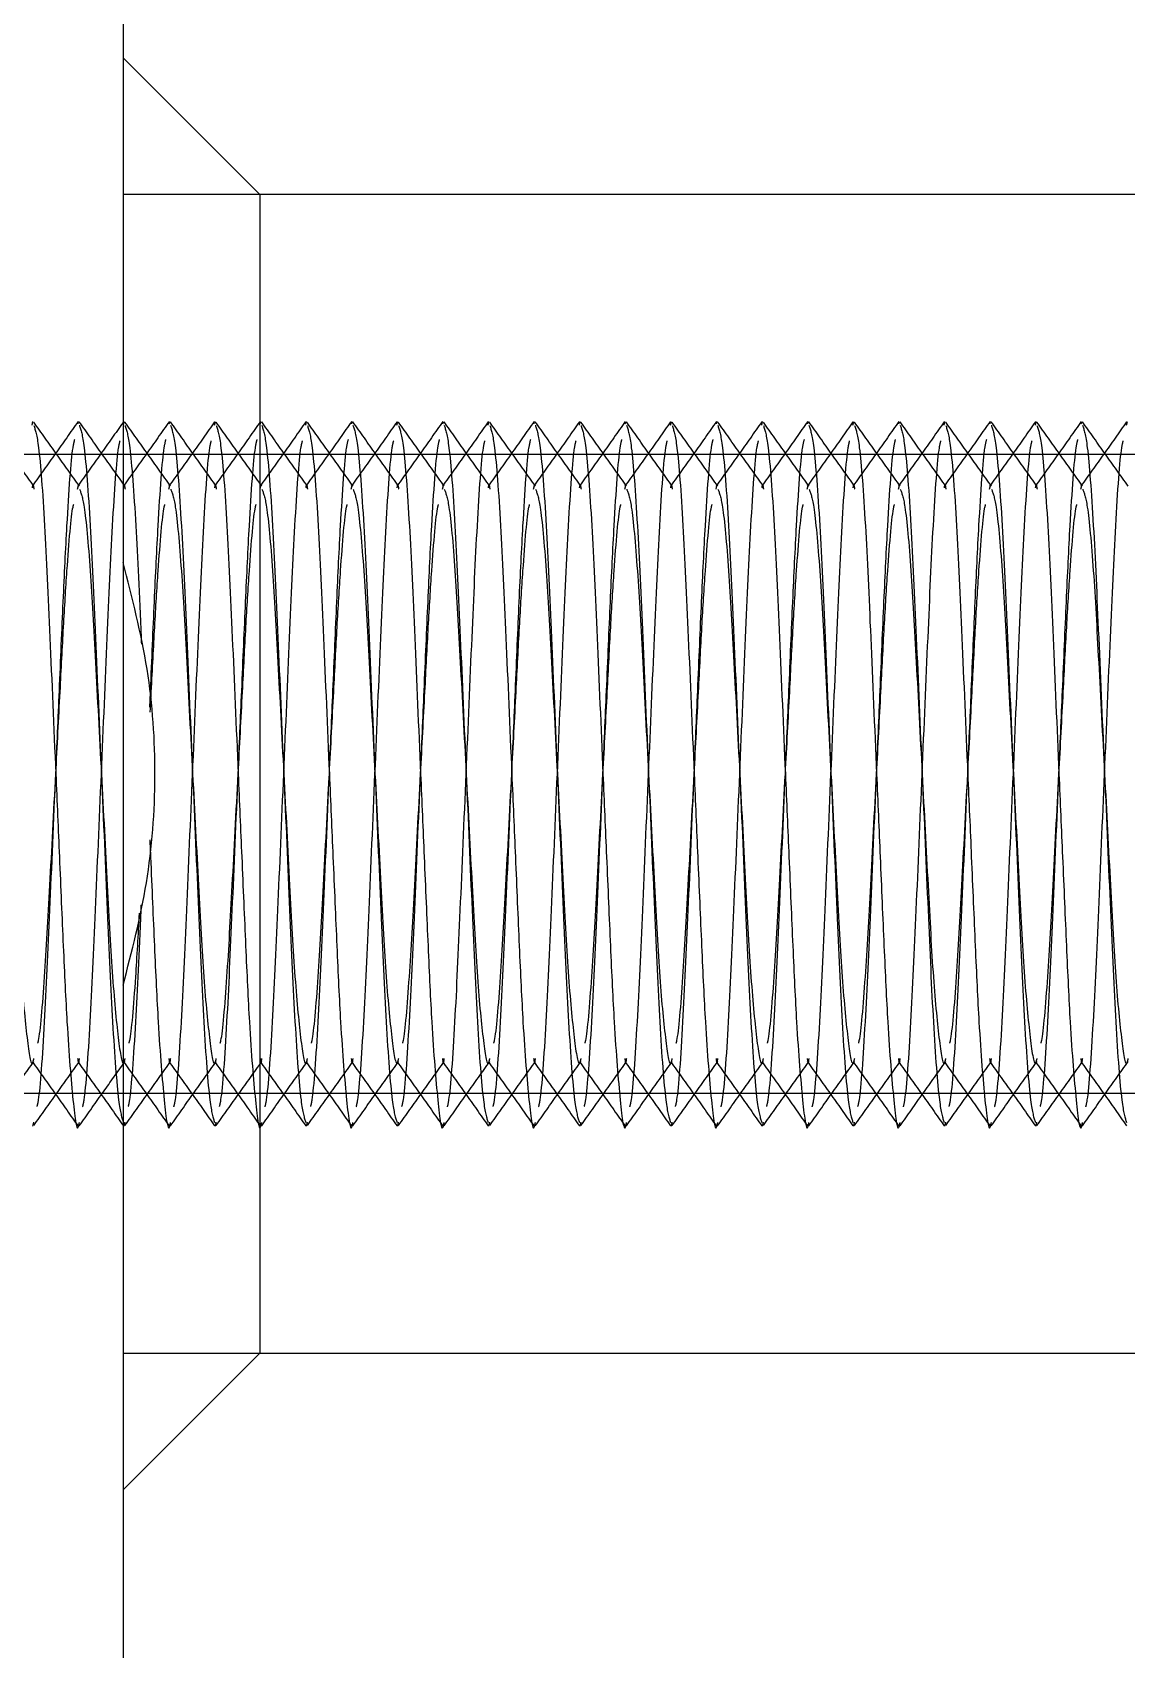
# Model space of a CAD drawing. Header units: metres. Extents: x 0 to 63075, y 0 to 44550.
# Drawn here: x 35866.79 to 35890.79, y 35927.06 to 35962.52 of the extents above; entities that cross this region are included whole.
import ezdxf

# ---------------------------------------------------------------- set-up
doc = ezdxf.new("R2010")
doc.units = ezdxf.units.M
doc.header["$LTSCALE"] = 75
doc.linetypes.add('HIDDEN2', pattern=[4.7625, 3.175, -1.5875])
for name, color, linetype in [('SDM', 7, 'Continuous'), ('SL4', 4, 'Continuous'), ('ST1', 7, 'HIDDEN2')]:
    doc.layers.add(name, color=color, linetype=linetype)

# ---------------------------------------------------------------- blocks, each defined once
blk = doc.blocks.new('A$C6e6623c1')
at = {"layer": 'SL4'}
for p, q in [((387.544, 1679.2), (387.544, 1567.5)), ((390.544, 1636.05), (387.544, 1639.05)), ((411.544, 1636.05), (390.544, 1636.05)), ((390.544, 1636.05), (390.544, 1623.35)), ((387.552, 1631.065), (387.544, 1631.054)), ((387.544, 1627.986), (387.544, 1618.714)), ((390.544, 1623.35), (390.544, 1610.65)), ((387.544, 1616.981), (387.569, 1617.016)), ((387.544, 1607.65), (390.544, 1610.65)), ((390.544, 1610.65), (411.544, 1610.65))]:
    blk.add_line(p, q, dxfattribs=at)
blk.add_open_spline([(387.544, 1618.714), (387.737, 1619.459), (388.126, 1620.963), (388.3, 1623.302), (388.139, 1625.674), (387.744, 1627.209), (387.544, 1627.986)], degree=3, knots=[0, 0, 0, 0, 0.24506, 0.494938, 0.744655, 1, 1, 1, 1], dxfattribs=at)
at = {"layer": 'ST1'}
for p, q in [((390.544, 1636.05), (387.544, 1636.05)), ((390.544, 1636.05), (387.544, 1636.05)), ((385.551, 1630.993), (385.569, 1631.077)), ((386.558, 1631.026), (386.569, 1631.077)), ((387.551, 1630.993), (387.569, 1631.077)), ((388.558, 1631.026), (388.569, 1631.077)), ((389.551, 1630.993), (389.569, 1631.077)), ((390.558, 1631.026), (390.569, 1631.077)), ((391.551, 1630.993), (391.569, 1631.077)), ((392.558, 1631.026), (392.569, 1631.077)), ((393.551, 1630.993), (393.569, 1631.077)), ((394.558, 1631.026), (394.569, 1631.077)), ((395.551, 1630.993), (395.569, 1631.077)), ((396.558, 1631.026), (396.569, 1631.077)), ((397.551, 1630.993), (397.569, 1631.077)), ((398.558, 1631.026), (398.569, 1631.077)), ((399.551, 1630.993), (399.569, 1631.077)), ((400.558, 1631.026), (400.569, 1631.077)), ((401.551, 1630.993), (401.569, 1631.077)), ((402.558, 1631.026), (402.569, 1631.077)), ((403.551, 1630.993), (403.569, 1631.077)), ((404.558, 1631.026), (404.569, 1631.077)), ((405.551, 1630.993), (405.569, 1631.077)), ((406.558, 1631.026), (406.569, 1631.077)), ((407.551, 1630.993), (407.569, 1631.077)), ((408.558, 1631.026), (408.569, 1631.077)), ((409.551, 1630.993), (409.569, 1631.077)), ((387.544, 1630.35), (381.194, 1630.35)), ((412.544, 1630.35), (387.544, 1630.35)), ((386.548, 1629.592), (386.569, 1629.671)), ((388.548, 1629.592), (388.569, 1629.671)), ((390.548, 1629.592), (390.569, 1629.671)), ((392.548, 1629.592), (392.569, 1629.671)), ((394.548, 1629.592), (394.569, 1629.671)), ((396.548, 1629.592), (396.569, 1629.671)), ((398.548, 1629.592), (398.569, 1629.671)), ((400.548, 1629.592), (400.569, 1629.671)), ((402.548, 1629.592), (402.569, 1629.671)), ((404.548, 1629.592), (404.569, 1629.671)), ((406.548, 1629.592), (406.569, 1629.671)), ((408.548, 1629.592), (408.569, 1629.671)), ((387.569, 1617.016), (387.588, 1617.043)), ((381.194, 1616.35), (387.544, 1616.35)), ((387.544, 1616.35), (412.544, 1616.35)), ((385.569, 1615.623), (385.587, 1615.711)), ((387.569, 1615.623), (387.587, 1615.711)), ((389.569, 1615.623), (389.587, 1615.711)), ((391.569, 1615.623), (391.587, 1615.711)), ((393.569, 1615.623), (393.587, 1615.711)), ((395.569, 1615.623), (395.587, 1615.711)), ((397.569, 1615.623), (397.587, 1615.711)), ((399.569, 1615.623), (399.587, 1615.711)), ((401.569, 1615.623), (401.587, 1615.711)), ((403.569, 1615.623), (403.587, 1615.711)), ((405.569, 1615.623), (405.587, 1615.711)), ((407.569, 1615.623), (407.587, 1615.711)), ((387.544, 1610.65), (390.544, 1610.65)), ((387.544, 1610.65), (390.544, 1610.65))]:
    blk.add_line(p, q, dxfattribs=at)
for points, knots in [([(385.588, 1629.657), (385.421, 1629.892), (385.086, 1630.362), (384.752, 1630.831), (384.584, 1631.066)], [0, 0, 0, 0, 0.499937, 1, 1, 1, 1]), ([(386.559, 1631.073), (386.391, 1630.838), (386.057, 1630.369), (385.723, 1629.9), (385.556, 1629.665)], [0, 0, 0, 0, 0.500035, 1, 1, 1, 1]), ([(386.588, 1629.657), (386.421, 1629.892), (386.087, 1630.36), (385.753, 1630.83), (385.586, 1631.064)], [0, 0, 0, 0, 0.49997, 1, 1, 1, 1]), ([(385.587, 1630.989), (385.621, 1630.887), (385.696, 1630.661), (385.825, 1628.939), (385.938, 1626.39), (386.051, 1623.752), (386.152, 1621.425), (386.232, 1619.536), (386.325, 1617.566), (386.448, 1616.096), (386.533, 1615.429), (386.58, 1615.674), (386.586, 1615.704)], [0, 0, 0, 0, 0.105235, 0.232658, 0.35505, 0.481371, 0.557428, 0.64442, 0.730956, 0.858379, 0.982548, 1, 1, 1, 1]), ([(387.544, 1631.054), (387.38, 1630.823), (387.048, 1630.357), (386.716, 1629.892), (386.549, 1629.657)], [0, 0, 0, 0, 0.495927, 1, 1, 1, 1]), ([(387.588, 1629.657), (387.421, 1629.892), (387.086, 1630.362), (386.752, 1630.831), (386.584, 1631.066)], [0, 0, 0, 0, 0.499937, 1, 1, 1, 1]), ([(386.586, 1630.996), (386.62, 1630.893), (386.695, 1630.666), (386.825, 1628.94), (386.938, 1626.388), (387.069, 1623.35), (387.199, 1620.312), (387.312, 1617.761), (387.442, 1616.036), (387.517, 1615.81), (387.551, 1615.707)], [0, 0, 0, 0, 0.110571, 0.242596, 0.369408, 0.50029, 0.631172, 0.757984, 0.890008, 1, 1, 1, 1]), ([(388.559, 1631.073), (388.391, 1630.838), (388.057, 1630.369), (387.723, 1629.9), (387.556, 1629.665)], [0, 0, 0, 0, 0.500035, 1, 1, 1, 1]), ([(388.588, 1629.657), (388.421, 1629.892), (388.087, 1630.36), (387.753, 1630.83), (387.586, 1631.064)], [0, 0, 0, 0, 0.49997, 1, 1, 1, 1]), ([(387.587, 1630.989), (387.621, 1630.888), (387.696, 1630.665), (387.826, 1628.915), (387.9, 1627.256), (387.944, 1626.242), (387.946, 1626.196)], [0, 0, 0, 0, 0.291543, 0.644556, 0.983632, 1, 1, 1, 1]), ([(389.552, 1631.065), (389.385, 1630.831), (389.051, 1630.361), (388.716, 1629.892), (388.549, 1629.657)], [0, 0, 0, 0, 0.50006, 1, 1, 1, 1]), ([(389.588, 1629.657), (389.421, 1629.892), (389.086, 1630.362), (388.752, 1630.831), (388.584, 1631.066)], [0, 0, 0, 0, 0.499937, 1, 1, 1, 1]), ([(388.586, 1630.996), (388.62, 1630.893), (388.695, 1630.666), (388.825, 1628.94), (388.938, 1626.388), (389.069, 1623.35), (389.199, 1620.312), (389.312, 1617.761), (389.442, 1616.036), (389.517, 1615.81), (389.551, 1615.707)], [0, 0, 0, 0, 0.1105714, 0.242596, 0.3694081, 0.5002899, 0.6311716, 0.7579837, 0.8900083, 1, 1, 1, 1]), ([(390.559, 1631.073), (390.391, 1630.838), (390.057, 1630.369), (389.723, 1629.9), (389.556, 1629.665)], [0, 0, 0, 0, 0.500035, 1, 1, 1, 1]), ([(390.588, 1629.657), (390.421, 1629.892), (390.087, 1630.36), (389.753, 1630.83), (389.586, 1631.064)], [0, 0, 0, 0, 0.49997, 1, 1, 1, 1]), ([(389.587, 1630.989), (389.621, 1630.887), (389.696, 1630.661), (389.825, 1628.939), (389.938, 1626.39), (390.051, 1623.752), (390.152, 1621.425), (390.232, 1619.536), (390.325, 1617.566), (390.448, 1616.096), (390.533, 1615.429), (390.58, 1615.674), (390.586, 1615.704)], [0, 0, 0, 0, 0.1052351, 0.2326582, 0.3550505, 0.4813706, 0.5574277, 0.6444204, 0.7309556, 0.8583788, 0.9825482, 1, 1, 1, 1]), ([(391.552, 1631.065), (391.385, 1630.831), (391.051, 1630.361), (390.716, 1629.892), (390.549, 1629.657)], [0, 0, 0, 0, 0.5000596, 1, 1, 1, 1]), ([(391.588, 1629.657), (391.421, 1629.892), (391.086, 1630.362), (390.752, 1630.831), (390.584, 1631.066)], [0, 0, 0, 0, 0.499937, 1, 1, 1, 1]), ([(390.586, 1630.996), (390.62, 1630.893), (390.695, 1630.666), (390.825, 1628.94), (390.938, 1626.388), (391.069, 1623.35), (391.199, 1620.312), (391.312, 1617.761), (391.442, 1616.036), (391.517, 1615.81), (391.551, 1615.707)], [0, 0, 0, 0, 0.1105714, 0.242596, 0.3694081, 0.5002899, 0.6311716, 0.7579837, 0.8900083, 1, 1, 1, 1]), ([(392.559, 1631.073), (392.391, 1630.838), (392.057, 1630.369), (391.723, 1629.9), (391.556, 1629.665)], [0, 0, 0, 0, 0.500035, 1, 1, 1, 1]), ([(392.588, 1629.657), (392.421, 1629.892), (392.087, 1630.36), (391.753, 1630.83), (391.586, 1631.064)], [0, 0, 0, 0, 0.49997, 1, 1, 1, 1]), ([(391.587, 1630.989), (391.621, 1630.887), (391.696, 1630.661), (391.825, 1628.939), (391.938, 1626.39), (392.051, 1623.752), (392.152, 1621.425), (392.232, 1619.536), (392.325, 1617.566), (392.448, 1616.096), (392.533, 1615.429), (392.58, 1615.674), (392.586, 1615.704)], [0, 0, 0, 0, 0.1052351, 0.2326582, 0.3550505, 0.4813706, 0.5574277, 0.6444204, 0.7309556, 0.8583788, 0.9825482, 1, 1, 1, 1]), ([(393.552, 1631.065), (393.385, 1630.831), (393.051, 1630.361), (392.716, 1629.892), (392.549, 1629.657)], [0, 0, 0, 0, 0.50006, 1, 1, 1, 1]), ([(393.588, 1629.657), (393.421, 1629.892), (393.086, 1630.362), (392.752, 1630.831), (392.584, 1631.066)], [0, 0, 0, 0, 0.4999369, 1, 1, 1, 1]), ([(392.586, 1630.996), (392.62, 1630.893), (392.695, 1630.666), (392.825, 1628.94), (392.938, 1626.388), (393.069, 1623.35), (393.199, 1620.312), (393.312, 1617.761), (393.442, 1616.036), (393.517, 1615.81), (393.551, 1615.707)], [0, 0, 0, 0, 0.110571, 0.242596, 0.369408, 0.50029, 0.631172, 0.757984, 0.890008, 1, 1, 1, 1]), ([(394.559, 1631.073), (394.391, 1630.838), (394.057, 1630.369), (393.723, 1629.9), (393.556, 1629.665)], [0, 0, 0, 0, 0.500035, 1, 1, 1, 1]), ([(394.588, 1629.657), (394.421, 1629.892), (394.087, 1630.36), (393.753, 1630.83), (393.586, 1631.064)], [0, 0, 0, 0, 0.49997, 1, 1, 1, 1]), ([(393.587, 1630.989), (393.621, 1630.887), (393.696, 1630.661), (393.825, 1628.939), (393.938, 1626.39), (394.051, 1623.752), (394.152, 1621.425), (394.232, 1619.536), (394.325, 1617.566), (394.448, 1616.096), (394.533, 1615.429), (394.58, 1615.674), (394.586, 1615.704)], [0, 0, 0, 0, 0.105235, 0.232658, 0.35505, 0.481371, 0.557428, 0.64442, 0.730956, 0.858379, 0.982548, 1, 1, 1, 1]), ([(395.552, 1631.065), (395.385, 1630.831), (395.051, 1630.361), (394.716, 1629.892), (394.549, 1629.657)], [0, 0, 0, 0, 0.5000596, 1, 1, 1, 1]), ([(395.588, 1629.657), (395.421, 1629.892), (395.086, 1630.362), (394.752, 1630.831), (394.584, 1631.066)], [0, 0, 0, 0, 0.4999369, 1, 1, 1, 1]), ([(394.586, 1630.996), (394.62, 1630.893), (394.695, 1630.666), (394.825, 1628.94), (394.938, 1626.388), (395.069, 1623.35), (395.199, 1620.312), (395.312, 1617.761), (395.442, 1616.036), (395.517, 1615.81), (395.551, 1615.707)], [0, 0, 0, 0, 0.1105714, 0.242596, 0.3694081, 0.5002899, 0.6311716, 0.7579837, 0.8900083, 1, 1, 1, 1]), ([(396.559, 1631.073), (396.391, 1630.838), (396.057, 1630.369), (395.723, 1629.9), (395.556, 1629.665)], [0, 0, 0, 0, 0.500035, 1, 1, 1, 1]), ([(396.588, 1629.657), (396.421, 1629.892), (396.087, 1630.36), (395.753, 1630.83), (395.586, 1631.064)], [0, 0, 0, 0, 0.49997, 1, 1, 1, 1]), ([(395.587, 1630.989), (395.621, 1630.887), (395.696, 1630.661), (395.825, 1628.939), (395.938, 1626.39), (396.051, 1623.752), (396.152, 1621.425), (396.232, 1619.536), (396.325, 1617.566), (396.448, 1616.096), (396.533, 1615.429), (396.58, 1615.674), (396.586, 1615.704)], [0, 0, 0, 0, 0.105235, 0.232658, 0.35505, 0.481371, 0.557428, 0.64442, 0.730956, 0.858379, 0.982548, 1, 1, 1, 1]), ([(397.552, 1631.065), (397.385, 1630.831), (397.051, 1630.361), (396.716, 1629.892), (396.549, 1629.657)], [0, 0, 0, 0, 0.50006, 1, 1, 1, 1]), ([(397.588, 1629.657), (397.421, 1629.892), (397.086, 1630.362), (396.752, 1630.831), (396.584, 1631.066)], [0, 0, 0, 0, 0.499937, 1, 1, 1, 1]), ([(396.586, 1630.996), (396.62, 1630.893), (396.695, 1630.666), (396.825, 1628.94), (396.938, 1626.388), (397.069, 1623.35), (397.199, 1620.312), (397.312, 1617.761), (397.442, 1616.036), (397.517, 1615.81), (397.551, 1615.707)], [0, 0, 0, 0, 0.110571, 0.242596, 0.369408, 0.50029, 0.631172, 0.757984, 0.890008, 1, 1, 1, 1]), ([(398.559, 1631.073), (398.391, 1630.838), (398.057, 1630.369), (397.723, 1629.9), (397.556, 1629.665)], [0, 0, 0, 0, 0.500035, 1, 1, 1, 1]), ([(398.588, 1629.657), (398.421, 1629.892), (398.087, 1630.36), (397.753, 1630.83), (397.586, 1631.064)], [0, 0, 0, 0, 0.49997, 1, 1, 1, 1]), ([(397.587, 1630.989), (397.621, 1630.887), (397.696, 1630.661), (397.825, 1628.939), (397.938, 1626.39), (398.051, 1623.752), (398.152, 1621.425), (398.232, 1619.536), (398.325, 1617.566), (398.448, 1616.096), (398.533, 1615.429), (398.58, 1615.674), (398.586, 1615.704)], [0, 0, 0, 0, 0.105235, 0.232658, 0.35505, 0.481371, 0.557428, 0.64442, 0.730956, 0.858379, 0.982548, 1, 1, 1, 1]), ([(399.552, 1631.065), (399.385, 1630.831), (399.051, 1630.361), (398.716, 1629.892), (398.549, 1629.657)], [0, 0, 0, 0, 0.50006, 1, 1, 1, 1]), ([(399.588, 1629.657), (399.421, 1629.892), (399.086, 1630.362), (398.752, 1630.831), (398.584, 1631.066)], [0, 0, 0, 0, 0.499937, 1, 1, 1, 1]), ([(398.586, 1630.996), (398.62, 1630.893), (398.695, 1630.666), (398.825, 1628.94), (398.938, 1626.388), (399.069, 1623.35), (399.199, 1620.312), (399.312, 1617.761), (399.442, 1616.036), (399.517, 1615.81), (399.551, 1615.707)], [0, 0, 0, 0, 0.110571, 0.242596, 0.369408, 0.50029, 0.631172, 0.757984, 0.890008, 1, 1, 1, 1]), ([(400.559, 1631.073), (400.391, 1630.838), (400.057, 1630.369), (399.723, 1629.9), (399.556, 1629.665)], [0, 0, 0, 0, 0.500035, 1, 1, 1, 1]), ([(400.588, 1629.657), (400.421, 1629.892), (400.087, 1630.36), (399.753, 1630.83), (399.586, 1631.064)], [0, 0, 0, 0, 0.49997, 1, 1, 1, 1]), ([(399.587, 1630.989), (399.621, 1630.887), (399.696, 1630.661), (399.825, 1628.939), (399.938, 1626.39), (400.051, 1623.752), (400.152, 1621.425), (400.232, 1619.536), (400.325, 1617.566), (400.448, 1616.096), (400.533, 1615.429), (400.58, 1615.674), (400.586, 1615.704)], [0, 0, 0, 0, 0.105235, 0.232658, 0.35505, 0.481371, 0.557428, 0.64442, 0.730956, 0.858379, 0.982548, 1, 1, 1, 1]), ([(401.552, 1631.065), (401.385, 1630.831), (401.051, 1630.361), (400.716, 1629.892), (400.549, 1629.657)], [0, 0, 0, 0, 0.50006, 1, 1, 1, 1]), ([(401.588, 1629.657), (401.421, 1629.892), (401.086, 1630.362), (400.752, 1630.831), (400.584, 1631.066)], [0, 0, 0, 0, 0.499937, 1, 1, 1, 1]), ([(400.586, 1630.996), (400.62, 1630.893), (400.695, 1630.666), (400.825, 1628.94), (400.938, 1626.388), (401.069, 1623.35), (401.199, 1620.312), (401.312, 1617.761), (401.442, 1616.036), (401.517, 1615.81), (401.551, 1615.707)], [0, 0, 0, 0, 0.110571, 0.242596, 0.369408, 0.50029, 0.631172, 0.757984, 0.890008, 1, 1, 1, 1]), ([(402.559, 1631.073), (402.391, 1630.838), (402.057, 1630.369), (401.723, 1629.9), (401.556, 1629.665)], [0, 0, 0, 0, 0.500035, 1, 1, 1, 1]), ([(402.588, 1629.657), (402.421, 1629.892), (402.087, 1630.36), (401.753, 1630.83), (401.586, 1631.064)], [0, 0, 0, 0, 0.49997, 1, 1, 1, 1]), ([(401.587, 1630.989), (401.621, 1630.887), (401.696, 1630.661), (401.825, 1628.939), (401.938, 1626.39), (402.051, 1623.752), (402.152, 1621.425), (402.232, 1619.536), (402.325, 1617.566), (402.448, 1616.096), (402.533, 1615.429), (402.58, 1615.674), (402.586, 1615.704)], [0, 0, 0, 0, 0.105235, 0.232658, 0.35505, 0.481371, 0.557428, 0.64442, 0.730956, 0.858379, 0.982548, 1, 1, 1, 1]), ([(403.552, 1631.065), (403.385, 1630.831), (403.051, 1630.361), (402.716, 1629.892), (402.549, 1629.657)], [0, 0, 0, 0, 0.5000596, 1, 1, 1, 1]), ([(403.588, 1629.657), (403.421, 1629.892), (403.086, 1630.362), (402.752, 1630.831), (402.584, 1631.066)], [0, 0, 0, 0, 0.499937, 1, 1, 1, 1]), ([(402.586, 1630.996), (402.62, 1630.893), (402.695, 1630.666), (402.825, 1628.94), (402.938, 1626.388), (403.069, 1623.35), (403.199, 1620.312), (403.312, 1617.761), (403.442, 1616.036), (403.517, 1615.81), (403.551, 1615.707)], [0, 0, 0, 0, 0.110571, 0.242596, 0.369408, 0.50029, 0.631172, 0.757984, 0.890008, 1, 1, 1, 1]), ([(404.559, 1631.073), (404.391, 1630.838), (404.057, 1630.369), (403.723, 1629.9), (403.556, 1629.665)], [0, 0, 0, 0, 0.500035, 1, 1, 1, 1]), ([(404.588, 1629.657), (404.421, 1629.892), (404.087, 1630.36), (403.753, 1630.83), (403.586, 1631.064)], [0, 0, 0, 0, 0.49997, 1, 1, 1, 1]), ([(403.587, 1630.989), (403.621, 1630.887), (403.696, 1630.661), (403.825, 1628.939), (403.938, 1626.39), (404.051, 1623.752), (404.152, 1621.425), (404.232, 1619.536), (404.325, 1617.566), (404.448, 1616.096), (404.533, 1615.429), (404.58, 1615.674), (404.586, 1615.704)], [0, 0, 0, 0, 0.105235, 0.232658, 0.35505, 0.481371, 0.557428, 0.64442, 0.730956, 0.858379, 0.982548, 1, 1, 1, 1]), ([(405.552, 1631.065), (405.385, 1630.831), (405.051, 1630.361), (404.716, 1629.892), (404.549, 1629.657)], [0, 0, 0, 0, 0.50006, 1, 1, 1, 1]), ([(405.588, 1629.657), (405.421, 1629.892), (405.086, 1630.362), (404.752, 1630.831), (404.584, 1631.066)], [0, 0, 0, 0, 0.499937, 1, 1, 1, 1]), ([(404.586, 1630.996), (404.62, 1630.893), (404.695, 1630.666), (404.825, 1628.94), (404.938, 1626.388), (405.069, 1623.35), (405.199, 1620.312), (405.312, 1617.761), (405.442, 1616.036), (405.517, 1615.81), (405.551, 1615.707)], [0, 0, 0, 0, 0.110571, 0.242596, 0.369408, 0.50029, 0.631172, 0.757984, 0.890008, 1, 1, 1, 1]), ([(406.559, 1631.073), (406.391, 1630.838), (406.057, 1630.369), (405.723, 1629.9), (405.556, 1629.665)], [0, 0, 0, 0, 0.500035, 1, 1, 1, 1]), ([(406.588, 1629.657), (406.421, 1629.892), (406.087, 1630.36), (405.753, 1630.83), (405.586, 1631.064)], [0, 0, 0, 0, 0.49997, 1, 1, 1, 1]), ([(405.587, 1630.989), (405.621, 1630.887), (405.696, 1630.661), (405.825, 1628.939), (405.938, 1626.39), (406.051, 1623.752), (406.152, 1621.425), (406.232, 1619.536), (406.325, 1617.566), (406.448, 1616.096), (406.533, 1615.429), (406.58, 1615.674), (406.586, 1615.704)], [0, 0, 0, 0, 0.105235, 0.232658, 0.35505, 0.481371, 0.557428, 0.64442, 0.730956, 0.858379, 0.982548, 1, 1, 1, 1]), ([(407.552, 1631.065), (407.385, 1630.831), (407.051, 1630.361), (406.716, 1629.892), (406.549, 1629.657)], [0, 0, 0, 0, 0.50006, 1, 1, 1, 1]), ([(407.588, 1629.657), (407.421, 1629.892), (407.086, 1630.362), (406.752, 1630.831), (406.584, 1631.066)], [0, 0, 0, 0, 0.499937, 1, 1, 1, 1]), ([(406.586, 1630.996), (406.62, 1630.893), (406.695, 1630.666), (406.825, 1628.94), (406.938, 1626.388), (407.069, 1623.35), (407.199, 1620.312), (407.312, 1617.761), (407.442, 1616.036), (407.517, 1615.81), (407.551, 1615.707)], [0, 0, 0, 0, 0.1105714, 0.242596, 0.3694081, 0.5002899, 0.6311716, 0.7579837, 0.8900083, 1, 1, 1, 1]), ([(408.559, 1631.073), (408.391, 1630.838), (408.057, 1630.369), (407.723, 1629.9), (407.556, 1629.665)], [0, 0, 0, 0, 0.5000352, 1, 1, 1, 1]), ([(408.588, 1629.657), (408.421, 1629.892), (408.087, 1630.36), (407.753, 1630.83), (407.586, 1631.064)], [0, 0, 0, 0, 0.49997, 1, 1, 1, 1]), ([(407.587, 1630.989), (407.621, 1630.887), (407.696, 1630.661), (407.825, 1628.939), (407.938, 1626.39), (408.051, 1623.752), (408.152, 1621.425), (408.232, 1619.536), (408.325, 1617.566), (408.448, 1616.096), (408.533, 1615.429), (408.58, 1615.674), (408.586, 1615.704)], [0, 0, 0, 0, 0.1052351, 0.2326582, 0.3550505, 0.4813706, 0.5574277, 0.6444204, 0.7309556, 0.8583788, 0.9825482, 1, 1, 1, 1]), ([(409.552, 1631.065), (409.385, 1630.831), (409.051, 1630.361), (408.716, 1629.892), (408.549, 1629.657)], [0, 0, 0, 0, 0.50006, 1, 1, 1, 1]), ([(409.588, 1629.657), (409.421, 1629.892), (409.086, 1630.362), (408.752, 1630.831), (408.584, 1631.066)], [0, 0, 0, 0, 0.499937, 1, 1, 1, 1]), ([(408.586, 1630.996), (408.62, 1630.893), (408.695, 1630.666), (408.825, 1628.94), (408.938, 1626.388), (409.069, 1623.35), (409.199, 1620.312), (409.312, 1617.761), (409.442, 1616.036), (409.517, 1615.81), (409.551, 1615.707)], [0, 0, 0, 0, 0.110571, 0.242596, 0.369408, 0.50029, 0.631172, 0.757984, 0.890008, 1, 1, 1, 1]), ([(385.659, 1616.054), (385.67, 1616.095), (385.722, 1616.3), (385.826, 1617.797), (385.938, 1620.3), (386.051, 1622.951), (386.152, 1625.272), (386.232, 1627.174), (386.325, 1629.086), (386.418, 1630.428), (386.473, 1630.634), (386.485, 1630.683)], [0, 0, 0, 0, 0.038658, 0.193158, 0.341558, 0.49472, 0.586939, 0.692417, 0.79734, 0.95184, 1, 1, 1, 1]), ([(386.658, 1616.047), (386.669, 1616.089), (386.721, 1616.295), (386.826, 1617.795), (386.938, 1620.303), (387.069, 1623.35), (387.199, 1626.397), (387.311, 1628.904), (387.416, 1630.403), (387.468, 1630.609), (387.479, 1630.651)], [0, 0, 0, 0, 0.040767, 0.196457, 0.346, 0.500342, 0.654684, 0.804227, 0.959916, 1, 1, 1, 1]), ([(388.132, 1624.812), (388.137, 1624.932), (388.172, 1625.747), (388.231, 1627.171), (388.325, 1629.088), (388.418, 1630.427), (388.473, 1630.634), (388.485, 1630.683)], [0, 0, 0, 0, 0.042112, 0.286716, 0.530032, 0.888317, 1, 1, 1, 1]), ([(388.658, 1616.047), (388.669, 1616.089), (388.721, 1616.295), (388.826, 1617.795), (388.938, 1620.303), (389.069, 1623.35), (389.199, 1626.397), (389.311, 1628.904), (389.416, 1630.403), (389.468, 1630.609), (389.479, 1630.651)], [0, 0, 0, 0, 0.040767, 0.196457, 0.346, 0.500342, 0.654684, 0.804227, 0.959916, 1, 1, 1, 1]), ([(389.659, 1616.054), (389.67, 1616.095), (389.722, 1616.3), (389.826, 1617.797), (389.938, 1620.3), (390.051, 1622.951), (390.152, 1625.272), (390.232, 1627.174), (390.325, 1629.086), (390.418, 1630.428), (390.473, 1630.634), (390.485, 1630.683)], [0, 0, 0, 0, 0.0386582, 0.1931578, 0.3415577, 0.4947199, 0.5869387, 0.6924168, 0.7973402, 0.9518398, 1, 1, 1, 1]), ([(390.658, 1616.047), (390.669, 1616.089), (390.721, 1616.295), (390.826, 1617.795), (390.938, 1620.303), (391.069, 1623.35), (391.199, 1626.397), (391.311, 1628.904), (391.416, 1630.403), (391.468, 1630.609), (391.479, 1630.651)], [0, 0, 0, 0, 0.0407674, 0.196457, 0.3459999, 0.5003418, 0.6546838, 0.8042266, 0.9599163, 1, 1, 1, 1]), ([(391.659, 1616.054), (391.67, 1616.095), (391.722, 1616.3), (391.826, 1617.797), (391.938, 1620.3), (392.051, 1622.951), (392.152, 1625.272), (392.232, 1627.174), (392.325, 1629.086), (392.418, 1630.428), (392.473, 1630.634), (392.485, 1630.683)], [0, 0, 0, 0, 0.038658, 0.193158, 0.341558, 0.49472, 0.586939, 0.692417, 0.79734, 0.95184, 1, 1, 1, 1]), ([(392.658, 1616.047), (392.669, 1616.089), (392.721, 1616.295), (392.826, 1617.795), (392.938, 1620.303), (393.069, 1623.35), (393.199, 1626.397), (393.311, 1628.904), (393.416, 1630.403), (393.468, 1630.609), (393.479, 1630.651)], [0, 0, 0, 0, 0.040767, 0.196457, 0.346, 0.500342, 0.654684, 0.804227, 0.959916, 1, 1, 1, 1]), ([(393.659, 1616.054), (393.67, 1616.095), (393.722, 1616.3), (393.826, 1617.797), (393.938, 1620.3), (394.051, 1622.951), (394.152, 1625.272), (394.232, 1627.174), (394.325, 1629.086), (394.418, 1630.428), (394.473, 1630.634), (394.485, 1630.683)], [0, 0, 0, 0, 0.038658, 0.193158, 0.341558, 0.49472, 0.586939, 0.692417, 0.79734, 0.95184, 1, 1, 1, 1]), ([(394.658, 1616.047), (394.669, 1616.089), (394.721, 1616.295), (394.826, 1617.795), (394.938, 1620.303), (395.069, 1623.35), (395.199, 1626.397), (395.311, 1628.904), (395.416, 1630.403), (395.468, 1630.609), (395.479, 1630.651)], [0, 0, 0, 0, 0.040767, 0.196457, 0.346, 0.500342, 0.654684, 0.804227, 0.959916, 1, 1, 1, 1]), ([(395.659, 1616.054), (395.67, 1616.095), (395.722, 1616.3), (395.826, 1617.797), (395.938, 1620.3), (396.051, 1622.951), (396.152, 1625.272), (396.232, 1627.174), (396.325, 1629.086), (396.418, 1630.428), (396.473, 1630.634), (396.485, 1630.683)], [0, 0, 0, 0, 0.038658, 0.193158, 0.341558, 0.49472, 0.586939, 0.692417, 0.79734, 0.95184, 1, 1, 1, 1]), ([(396.658, 1616.047), (396.669, 1616.089), (396.721, 1616.295), (396.826, 1617.795), (396.938, 1620.303), (397.069, 1623.35), (397.199, 1626.397), (397.311, 1628.904), (397.416, 1630.403), (397.468, 1630.609), (397.479, 1630.651)], [0, 0, 0, 0, 0.040767, 0.196457, 0.346, 0.500342, 0.654684, 0.804227, 0.959916, 1, 1, 1, 1]), ([(397.659, 1616.054), (397.67, 1616.095), (397.722, 1616.3), (397.826, 1617.797), (397.938, 1620.3), (398.051, 1622.951), (398.152, 1625.272), (398.232, 1627.174), (398.325, 1629.086), (398.418, 1630.428), (398.473, 1630.634), (398.485, 1630.683)], [0, 0, 0, 0, 0.038658, 0.193158, 0.341558, 0.49472, 0.586939, 0.692417, 0.79734, 0.95184, 1, 1, 1, 1]), ([(398.658, 1616.047), (398.669, 1616.089), (398.721, 1616.295), (398.826, 1617.795), (398.938, 1620.303), (399.069, 1623.35), (399.199, 1626.397), (399.311, 1628.904), (399.416, 1630.403), (399.468, 1630.609), (399.479, 1630.651)], [0, 0, 0, 0, 0.040767, 0.196457, 0.346, 0.500342, 0.654684, 0.804227, 0.959916, 1, 1, 1, 1]), ([(399.659, 1616.054), (399.67, 1616.095), (399.722, 1616.3), (399.826, 1617.797), (399.938, 1620.3), (400.051, 1622.951), (400.152, 1625.272), (400.232, 1627.174), (400.325, 1629.086), (400.418, 1630.428), (400.473, 1630.634), (400.485, 1630.683)], [0, 0, 0, 0, 0.038658, 0.193158, 0.341558, 0.49472, 0.586939, 0.692417, 0.79734, 0.95184, 1, 1, 1, 1]), ([(400.658, 1616.047), (400.669, 1616.089), (400.721, 1616.295), (400.826, 1617.795), (400.938, 1620.303), (401.069, 1623.35), (401.199, 1626.397), (401.311, 1628.904), (401.416, 1630.403), (401.468, 1630.609), (401.479, 1630.651)], [0, 0, 0, 0, 0.040767, 0.196457, 0.346, 0.500342, 0.654684, 0.804227, 0.959916, 1, 1, 1, 1]), ([(401.659, 1616.054), (401.67, 1616.095), (401.722, 1616.3), (401.826, 1617.797), (401.938, 1620.3), (402.051, 1622.951), (402.152, 1625.272), (402.232, 1627.174), (402.325, 1629.086), (402.418, 1630.428), (402.473, 1630.634), (402.485, 1630.683)], [0, 0, 0, 0, 0.038658, 0.193158, 0.341558, 0.49472, 0.586939, 0.692417, 0.79734, 0.95184, 1, 1, 1, 1]), ([(402.658, 1616.047), (402.669, 1616.089), (402.721, 1616.295), (402.826, 1617.795), (402.938, 1620.303), (403.069, 1623.35), (403.199, 1626.397), (403.311, 1628.904), (403.416, 1630.403), (403.468, 1630.609), (403.479, 1630.651)], [0, 0, 0, 0, 0.040767, 0.196457, 0.346, 0.500342, 0.654684, 0.804227, 0.959916, 1, 1, 1, 1]), ([(403.659, 1616.054), (403.67, 1616.095), (403.722, 1616.3), (403.826, 1617.797), (403.938, 1620.3), (404.051, 1622.951), (404.152, 1625.272), (404.232, 1627.174), (404.325, 1629.086), (404.418, 1630.428), (404.473, 1630.634), (404.485, 1630.683)], [0, 0, 0, 0, 0.038658, 0.193158, 0.341558, 0.49472, 0.586939, 0.692417, 0.79734, 0.95184, 1, 1, 1, 1]), ([(404.658, 1616.047), (404.669, 1616.089), (404.721, 1616.295), (404.826, 1617.795), (404.938, 1620.303), (405.069, 1623.35), (405.199, 1626.397), (405.311, 1628.904), (405.416, 1630.403), (405.468, 1630.609), (405.479, 1630.651)], [0, 0, 0, 0, 0.040767, 0.196457, 0.346, 0.500342, 0.654684, 0.804227, 0.959916, 1, 1, 1, 1]), ([(405.659, 1616.054), (405.67, 1616.095), (405.722, 1616.3), (405.826, 1617.797), (405.938, 1620.3), (406.051, 1622.951), (406.152, 1625.272), (406.232, 1627.174), (406.325, 1629.086), (406.418, 1630.428), (406.473, 1630.634), (406.485, 1630.683)], [0, 0, 0, 0, 0.0386582, 0.1931578, 0.3415577, 0.4947199, 0.5869387, 0.6924168, 0.7973402, 0.9518398, 1, 1, 1, 1]), ([(406.658, 1616.047), (406.669, 1616.089), (406.721, 1616.295), (406.826, 1617.795), (406.938, 1620.303), (407.069, 1623.35), (407.199, 1626.397), (407.311, 1628.904), (407.416, 1630.403), (407.468, 1630.609), (407.479, 1630.651)], [0, 0, 0, 0, 0.040767, 0.196457, 0.346, 0.500342, 0.654684, 0.804227, 0.959916, 1, 1, 1, 1]), ([(407.659, 1616.054), (407.67, 1616.095), (407.722, 1616.3), (407.826, 1617.797), (407.938, 1620.3), (408.051, 1622.951), (408.152, 1625.272), (408.232, 1627.174), (408.325, 1629.086), (408.418, 1630.428), (408.473, 1630.634), (408.485, 1630.683)], [0, 0, 0, 0, 0.038658, 0.193158, 0.341558, 0.49472, 0.586939, 0.692417, 0.79734, 0.95184, 1, 1, 1, 1]), ([(408.658, 1616.047), (408.669, 1616.089), (408.721, 1616.295), (408.826, 1617.795), (408.938, 1620.303), (409.069, 1623.35), (409.199, 1626.397), (409.311, 1628.904), (409.416, 1630.403), (409.468, 1630.609), (409.479, 1630.651)], [0, 0, 0, 0, 0.040767, 0.196457, 0.346, 0.500342, 0.654684, 0.804227, 0.959916, 1, 1, 1, 1]), ([(384.589, 1629.592), (384.622, 1629.509), (384.696, 1629.325), (384.825, 1627.922), (384.938, 1625.836), (385.069, 1623.348), (385.199, 1620.873), (385.312, 1618.747), (385.448, 1617.413), (385.534, 1616.87), (385.582, 1617.077), (385.589, 1617.107)], [0, 0, 0, 0, 0.103385, 0.230773, 0.353124, 0.479408, 0.605692, 0.728043, 0.855432, 0.979562, 1, 1, 1, 1]), ([(385.556, 1629.621), (385.56, 1629.645), (385.571, 1629.704), (385.582, 1629.635), (385.589, 1629.593)], [0, 0, 0, 0, 0.390533, 1, 1, 1, 1]), ([(386.589, 1629.592), (386.622, 1629.509), (386.696, 1629.325), (386.825, 1627.922), (386.938, 1625.836), (387.069, 1623.348), (387.199, 1620.873), (387.312, 1618.747), (387.448, 1617.413), (387.534, 1616.87), (387.582, 1617.077), (387.589, 1617.107)], [0, 0, 0, 0, 0.103385, 0.230773, 0.353124, 0.479408, 0.605692, 0.728043, 0.855432, 0.979562, 1, 1, 1, 1]), ([(387.556, 1629.621), (387.56, 1629.645), (387.571, 1629.704), (387.582, 1629.635), (387.589, 1629.593)], [0, 0, 0, 0, 0.390533, 1, 1, 1, 1]), ([(388.589, 1629.592), (388.622, 1629.509), (388.696, 1629.325), (388.825, 1627.922), (388.938, 1625.836), (389.069, 1623.348), (389.199, 1620.873), (389.312, 1618.747), (389.448, 1617.413), (389.534, 1616.87), (389.582, 1617.077), (389.589, 1617.107)], [0, 0, 0, 0, 0.103385, 0.230773, 0.353124, 0.479408, 0.605692, 0.728043, 0.855432, 0.979562, 1, 1, 1, 1]), ([(389.556, 1629.621), (389.56, 1629.645), (389.571, 1629.704), (389.582, 1629.635), (389.589, 1629.593)], [0, 0, 0, 0, 0.390533, 1, 1, 1, 1]), ([(390.589, 1629.592), (390.622, 1629.509), (390.696, 1629.325), (390.825, 1627.922), (390.938, 1625.836), (391.069, 1623.348), (391.199, 1620.873), (391.312, 1618.747), (391.448, 1617.413), (391.534, 1616.87), (391.582, 1617.077), (391.589, 1617.107)], [0, 0, 0, 0, 0.103385, 0.230773, 0.353124, 0.479408, 0.605692, 0.728043, 0.855432, 0.979562, 1, 1, 1, 1]), ([(391.556, 1629.621), (391.56, 1629.645), (391.571, 1629.704), (391.582, 1629.635), (391.589, 1629.593)], [0, 0, 0, 0, 0.390533, 1, 1, 1, 1]), ([(392.589, 1629.592), (392.622, 1629.509), (392.696, 1629.325), (392.825, 1627.922), (392.938, 1625.836), (393.069, 1623.348), (393.199, 1620.873), (393.312, 1618.747), (393.448, 1617.413), (393.534, 1616.87), (393.582, 1617.077), (393.589, 1617.107)], [0, 0, 0, 0, 0.103385, 0.230773, 0.353124, 0.479408, 0.605692, 0.728043, 0.855432, 0.979562, 1, 1, 1, 1]), ([(393.556, 1629.621), (393.56, 1629.645), (393.571, 1629.704), (393.582, 1629.635), (393.589, 1629.593)], [0, 0, 0, 0, 0.390533, 1, 1, 1, 1]), ([(394.589, 1629.592), (394.622, 1629.509), (394.696, 1629.325), (394.825, 1627.922), (394.938, 1625.836), (395.069, 1623.348), (395.199, 1620.873), (395.312, 1618.747), (395.448, 1617.413), (395.534, 1616.87), (395.582, 1617.077), (395.589, 1617.107)], [0, 0, 0, 0, 0.103385, 0.230773, 0.353124, 0.479408, 0.605692, 0.728043, 0.855432, 0.979562, 1, 1, 1, 1]), ([(395.556, 1629.621), (395.56, 1629.645), (395.571, 1629.704), (395.582, 1629.635), (395.589, 1629.593)], [0, 0, 0, 0, 0.390533, 1, 1, 1, 1]), ([(396.589, 1629.592), (396.622, 1629.509), (396.696, 1629.325), (396.825, 1627.922), (396.938, 1625.836), (397.069, 1623.348), (397.199, 1620.873), (397.312, 1618.747), (397.448, 1617.413), (397.534, 1616.87), (397.582, 1617.077), (397.589, 1617.107)], [0, 0, 0, 0, 0.103385, 0.230773, 0.353124, 0.479408, 0.605692, 0.728043, 0.855432, 0.979562, 1, 1, 1, 1]), ([(397.556, 1629.621), (397.56, 1629.645), (397.571, 1629.704), (397.582, 1629.635), (397.589, 1629.593)], [0, 0, 0, 0, 0.390533, 1, 1, 1, 1]), ([(398.589, 1629.592), (398.622, 1629.509), (398.696, 1629.325), (398.825, 1627.922), (398.938, 1625.836), (399.069, 1623.348), (399.199, 1620.873), (399.312, 1618.747), (399.448, 1617.413), (399.534, 1616.87), (399.582, 1617.077), (399.589, 1617.107)], [0, 0, 0, 0, 0.103385, 0.230773, 0.353124, 0.479408, 0.605692, 0.728043, 0.855432, 0.979562, 1, 1, 1, 1]), ([(399.556, 1629.621), (399.56, 1629.645), (399.571, 1629.704), (399.582, 1629.635), (399.589, 1629.593)], [0, 0, 0, 0, 0.390533, 1, 1, 1, 1]), ([(400.589, 1629.592), (400.622, 1629.509), (400.696, 1629.325), (400.825, 1627.922), (400.938, 1625.836), (401.069, 1623.348), (401.199, 1620.873), (401.312, 1618.747), (401.448, 1617.413), (401.534, 1616.87), (401.582, 1617.077), (401.589, 1617.107)], [0, 0, 0, 0, 0.103385, 0.230773, 0.353124, 0.479408, 0.605692, 0.728043, 0.855432, 0.979562, 1, 1, 1, 1]), ([(401.556, 1629.621), (401.56, 1629.645), (401.571, 1629.704), (401.582, 1629.635), (401.589, 1629.593)], [0, 0, 0, 0, 0.390533, 1, 1, 1, 1]), ([(402.589, 1629.592), (402.622, 1629.509), (402.696, 1629.325), (402.825, 1627.922), (402.938, 1625.836), (403.069, 1623.348), (403.199, 1620.873), (403.312, 1618.747), (403.448, 1617.413), (403.534, 1616.87), (403.582, 1617.077), (403.589, 1617.107)], [0, 0, 0, 0, 0.103385, 0.230773, 0.353124, 0.479408, 0.605692, 0.728043, 0.855432, 0.979562, 1, 1, 1, 1]), ([(403.556, 1629.621), (403.56, 1629.645), (403.571, 1629.704), (403.582, 1629.635), (403.589, 1629.593)], [0, 0, 0, 0, 0.390533, 1, 1, 1, 1]), ([(404.589, 1629.592), (404.622, 1629.509), (404.696, 1629.325), (404.825, 1627.922), (404.938, 1625.836), (405.069, 1623.348), (405.199, 1620.873), (405.312, 1618.747), (405.448, 1617.413), (405.534, 1616.87), (405.582, 1617.077), (405.589, 1617.107)], [0, 0, 0, 0, 0.103385, 0.230773, 0.353124, 0.479408, 0.605692, 0.728043, 0.855432, 0.979562, 1, 1, 1, 1]), ([(405.556, 1629.621), (405.56, 1629.645), (405.571, 1629.704), (405.582, 1629.635), (405.589, 1629.593)], [0, 0, 0, 0, 0.390533, 1, 1, 1, 1]), ([(406.589, 1629.592), (406.622, 1629.509), (406.696, 1629.325), (406.825, 1627.922), (406.938, 1625.836), (407.069, 1623.348), (407.199, 1620.873), (407.312, 1618.747), (407.448, 1617.413), (407.534, 1616.87), (407.582, 1617.077), (407.589, 1617.107)], [0, 0, 0, 0, 0.103385, 0.230773, 0.353124, 0.479408, 0.605692, 0.728043, 0.855432, 0.979562, 1, 1, 1, 1]), ([(407.556, 1629.621), (407.56, 1629.645), (407.571, 1629.704), (407.582, 1629.635), (407.589, 1629.593)], [0, 0, 0, 0, 0.390533, 1, 1, 1, 1]), ([(408.589, 1629.592), (408.622, 1629.509), (408.696, 1629.325), (408.825, 1627.922), (408.938, 1625.836), (409.069, 1623.348), (409.199, 1620.873), (409.312, 1618.747), (409.448, 1617.413), (409.534, 1616.87), (409.582, 1617.077), (409.589, 1617.107)], [0, 0, 0, 0, 0.103385, 0.230773, 0.353124, 0.479408, 0.605692, 0.728043, 0.855432, 0.979562, 1, 1, 1, 1]), ([(385.676, 1617.446), (385.681, 1617.463), (385.727, 1617.628), (385.826, 1618.819), (385.938, 1620.852), (386.057, 1623.13), (386.161, 1625.081), (386.238, 1626.611), (386.328, 1628.063), (386.41, 1629.072), (386.456, 1629.236), (386.461, 1629.253)], [0, 0, 0, 0, 0.0191483, 0.1819613, 0.3383353, 0.4997364, 0.6175161, 0.7178528, 0.8186194, 0.9814324, 1, 1, 1, 1]), ([(388.14, 1624.702), (388.148, 1624.851), (388.183, 1625.515), (388.238, 1626.607), (388.328, 1628.065), (388.41, 1629.072), (388.456, 1629.236), (388.461, 1629.253)], [0, 0, 0, 0, 0.0711094, 0.3147846, 0.5595037, 0.9549072, 1, 1, 1, 1]), ([(389.676, 1617.446), (389.681, 1617.463), (389.727, 1617.628), (389.826, 1618.819), (389.938, 1620.852), (390.057, 1623.13), (390.161, 1625.081), (390.238, 1626.611), (390.328, 1628.063), (390.41, 1629.072), (390.456, 1629.236), (390.461, 1629.253)], [0, 0, 0, 0, 0.019148, 0.181961, 0.338335, 0.499736, 0.617516, 0.717853, 0.818619, 0.981432, 1, 1, 1, 1]), ([(391.676, 1617.446), (391.681, 1617.463), (391.727, 1617.628), (391.826, 1618.819), (391.938, 1620.852), (392.057, 1623.13), (392.161, 1625.081), (392.238, 1626.611), (392.328, 1628.063), (392.41, 1629.072), (392.456, 1629.236), (392.461, 1629.253)], [0, 0, 0, 0, 0.019148, 0.181961, 0.338335, 0.499736, 0.617516, 0.717853, 0.818619, 0.981432, 1, 1, 1, 1]), ([(393.676, 1617.446), (393.681, 1617.463), (393.727, 1617.628), (393.826, 1618.819), (393.938, 1620.852), (394.057, 1623.13), (394.161, 1625.081), (394.238, 1626.611), (394.328, 1628.063), (394.41, 1629.072), (394.456, 1629.236), (394.461, 1629.253)], [0, 0, 0, 0, 0.0191483, 0.1819613, 0.3383353, 0.4997364, 0.6175161, 0.7178528, 0.8186194, 0.9814324, 1, 1, 1, 1]), ([(395.676, 1617.446), (395.681, 1617.463), (395.727, 1617.628), (395.826, 1618.819), (395.938, 1620.852), (396.057, 1623.13), (396.161, 1625.081), (396.238, 1626.611), (396.328, 1628.063), (396.41, 1629.072), (396.456, 1629.236), (396.461, 1629.253)], [0, 0, 0, 0, 0.019148, 0.181961, 0.338335, 0.499736, 0.617516, 0.717853, 0.818619, 0.981432, 1, 1, 1, 1]), ([(397.676, 1617.446), (397.681, 1617.463), (397.727, 1617.628), (397.826, 1618.819), (397.938, 1620.852), (398.057, 1623.13), (398.161, 1625.081), (398.238, 1626.611), (398.328, 1628.063), (398.41, 1629.072), (398.456, 1629.236), (398.461, 1629.253)], [0, 0, 0, 0, 0.019148, 0.181961, 0.338335, 0.499736, 0.617516, 0.717853, 0.818619, 0.981432, 1, 1, 1, 1]), ([(399.676, 1617.446), (399.681, 1617.463), (399.727, 1617.628), (399.826, 1618.819), (399.938, 1620.852), (400.057, 1623.13), (400.161, 1625.081), (400.238, 1626.611), (400.328, 1628.063), (400.41, 1629.072), (400.456, 1629.236), (400.461, 1629.253)], [0, 0, 0, 0, 0.0191483, 0.1819613, 0.3383353, 0.4997364, 0.6175161, 0.7178528, 0.8186194, 0.9814324, 1, 1, 1, 1]), ([(401.676, 1617.446), (401.681, 1617.463), (401.727, 1617.628), (401.826, 1618.819), (401.938, 1620.852), (402.057, 1623.13), (402.161, 1625.081), (402.238, 1626.611), (402.328, 1628.063), (402.41, 1629.072), (402.456, 1629.236), (402.461, 1629.253)], [0, 0, 0, 0, 0.0191483, 0.1819613, 0.3383353, 0.4997364, 0.6175161, 0.7178528, 0.8186194, 0.9814324, 1, 1, 1, 1]), ([(403.676, 1617.446), (403.681, 1617.463), (403.727, 1617.628), (403.826, 1618.819), (403.938, 1620.852), (404.057, 1623.13), (404.161, 1625.081), (404.238, 1626.611), (404.328, 1628.063), (404.41, 1629.072), (404.456, 1629.236), (404.461, 1629.253)], [0, 0, 0, 0, 0.019148, 0.181961, 0.338335, 0.499736, 0.617516, 0.717853, 0.818619, 0.981432, 1, 1, 1, 1]), ([(405.676, 1617.446), (405.681, 1617.463), (405.727, 1617.628), (405.826, 1618.819), (405.938, 1620.852), (406.057, 1623.13), (406.161, 1625.081), (406.238, 1626.611), (406.328, 1628.063), (406.41, 1629.072), (406.456, 1629.236), (406.461, 1629.253)], [0, 0, 0, 0, 0.019148, 0.181961, 0.338335, 0.499736, 0.617516, 0.717853, 0.818619, 0.981432, 1, 1, 1, 1]), ([(407.676, 1617.446), (407.681, 1617.463), (407.727, 1617.628), (407.826, 1618.819), (407.938, 1620.852), (408.057, 1623.13), (408.161, 1625.081), (408.238, 1626.611), (408.328, 1628.063), (408.41, 1629.072), (408.456, 1629.236), (408.461, 1629.253)], [0, 0, 0, 0, 0.0191483, 0.1819613, 0.3383353, 0.4997364, 0.6175161, 0.7178528, 0.8186194, 0.9814324, 1, 1, 1, 1]), ([(388.131, 1621.903), (388.136, 1621.778), (388.172, 1620.957), (388.231, 1619.541), (388.325, 1617.565), (388.448, 1616.096), (388.533, 1615.429), (388.58, 1615.674), (388.586, 1615.704)], [0, 0, 0, 0, 0.034018, 0.223893, 0.412769, 0.69089, 0.961909, 1, 1, 1, 1]), ([(387.659, 1616.054), (387.67, 1616.094), (387.721, 1616.298), (387.827, 1617.825), (387.9, 1619.435), (387.943, 1620.438), (387.945, 1620.475)], [0, 0, 0, 0, 0.111333, 0.556283, 0.983666, 1, 1, 1, 1]), ([(387.676, 1617.446), (387.681, 1617.463), (387.727, 1617.628), (387.812, 1618.618), (387.878, 1619.818), (387.904, 1620.298)], [0, 0, 0, 0, 0.065836, 0.625618, 1, 1, 1, 1]), ([(386.548, 1617.108), (386.555, 1617.068), (386.569, 1616.989), (386.582, 1617.068), (386.589, 1617.108)], [0, 0, 0, 0, 0.50176, 1, 1, 1, 1]), ([(388.548, 1617.108), (388.555, 1617.068), (388.569, 1616.989), (388.582, 1617.068), (388.589, 1617.108)], [0, 0, 0, 0, 0.50176, 1, 1, 1, 1]), ([(390.548, 1617.108), (390.555, 1617.068), (390.569, 1616.989), (390.582, 1617.068), (390.589, 1617.108)], [0, 0, 0, 0, 0.50176, 1, 1, 1, 1]), ([(392.548, 1617.108), (392.555, 1617.068), (392.569, 1616.989), (392.582, 1617.068), (392.589, 1617.108)], [0, 0, 0, 0, 0.50176, 1, 1, 1, 1]), ([(394.548, 1617.108), (394.555, 1617.068), (394.569, 1616.989), (394.582, 1617.068), (394.589, 1617.108)], [0, 0, 0, 0, 0.50176, 1, 1, 1, 1]), ([(396.548, 1617.108), (396.555, 1617.068), (396.569, 1616.989), (396.582, 1617.068), (396.589, 1617.108)], [0, 0, 0, 0, 0.50176, 1, 1, 1, 1]), ([(398.548, 1617.108), (398.555, 1617.068), (398.569, 1616.989), (398.582, 1617.068), (398.589, 1617.108)], [0, 0, 0, 0, 0.50176, 1, 1, 1, 1]), ([(400.548, 1617.108), (400.555, 1617.068), (400.569, 1616.989), (400.582, 1617.068), (400.589, 1617.108)], [0, 0, 0, 0, 0.50176, 1, 1, 1, 1]), ([(402.548, 1617.108), (402.555, 1617.068), (402.569, 1616.989), (402.582, 1617.068), (402.589, 1617.108)], [0, 0, 0, 0, 0.50176, 1, 1, 1, 1]), ([(404.548, 1617.108), (404.555, 1617.068), (404.569, 1616.989), (404.582, 1617.068), (404.589, 1617.108)], [0, 0, 0, 0, 0.50176, 1, 1, 1, 1]), ([(406.548, 1617.108), (406.555, 1617.068), (406.569, 1616.989), (406.582, 1617.068), (406.589, 1617.108)], [0, 0, 0, 0, 0.50176, 1, 1, 1, 1]), ([(408.548, 1617.108), (408.555, 1617.068), (408.569, 1616.989), (408.582, 1617.068), (408.589, 1617.108)], [0, 0, 0, 0, 0.50176, 1, 1, 1, 1]), ([(384.584, 1615.634), (384.752, 1615.869), (385.086, 1616.338), (385.421, 1616.808), (385.588, 1617.043)], [0, 0, 0, 0, 0.500063, 1, 1, 1, 1]), ([(385.556, 1617.035), (385.723, 1616.8), (386.057, 1616.331), (386.391, 1615.862), (386.559, 1615.627)], [0, 0, 0, 0, 0.499965, 1, 1, 1, 1]), ([(385.586, 1615.636), (385.753, 1615.87), (386.087, 1616.34), (386.421, 1616.808), (386.588, 1617.043)], [0, 0, 0, 0, 0.50003, 1, 1, 1, 1]), ([(386.549, 1617.043), (386.716, 1616.808), (387.051, 1616.339), (387.385, 1615.869), (387.552, 1615.635)], [0, 0, 0, 0, 0.4999404, 1, 1, 1, 1]), ([(386.584, 1615.634), (386.752, 1615.869), (387.071, 1616.318), (387.391, 1616.767), (387.544, 1616.981)], [0, 0, 0, 0, 0.523002, 1, 1, 1, 1]), ([(387.556, 1617.035), (387.723, 1616.8), (388.057, 1616.331), (388.391, 1615.862), (388.559, 1615.627)], [0, 0, 0, 0, 0.499965, 1, 1, 1, 1]), ([(387.586, 1615.636), (387.753, 1615.87), (388.087, 1616.34), (388.421, 1616.808), (388.588, 1617.043)], [0, 0, 0, 0, 0.50003, 1, 1, 1, 1]), ([(388.549, 1617.043), (388.716, 1616.808), (389.051, 1616.339), (389.385, 1615.869), (389.552, 1615.635)], [0, 0, 0, 0, 0.49994, 1, 1, 1, 1]), ([(388.584, 1615.634), (388.752, 1615.869), (389.086, 1616.338), (389.421, 1616.808), (389.588, 1617.043)], [0, 0, 0, 0, 0.500063, 1, 1, 1, 1]), ([(389.556, 1617.035), (389.723, 1616.8), (390.057, 1616.331), (390.391, 1615.862), (390.559, 1615.627)], [0, 0, 0, 0, 0.499965, 1, 1, 1, 1]), ([(389.586, 1615.636), (389.753, 1615.87), (390.087, 1616.34), (390.421, 1616.808), (390.588, 1617.043)], [0, 0, 0, 0, 0.50003, 1, 1, 1, 1]), ([(390.549, 1617.043), (390.716, 1616.808), (391.051, 1616.339), (391.385, 1615.869), (391.552, 1615.635)], [0, 0, 0, 0, 0.4999404, 1, 1, 1, 1]), ([(390.584, 1615.634), (390.752, 1615.869), (391.086, 1616.338), (391.421, 1616.808), (391.588, 1617.043)], [0, 0, 0, 0, 0.500063, 1, 1, 1, 1]), ([(391.556, 1617.035), (391.723, 1616.8), (392.057, 1616.331), (392.391, 1615.862), (392.559, 1615.627)], [0, 0, 0, 0, 0.499965, 1, 1, 1, 1]), ([(391.586, 1615.636), (391.753, 1615.87), (392.087, 1616.34), (392.421, 1616.808), (392.588, 1617.043)], [0, 0, 0, 0, 0.50003, 1, 1, 1, 1]), ([(392.549, 1617.043), (392.716, 1616.808), (393.051, 1616.339), (393.385, 1615.869), (393.552, 1615.635)], [0, 0, 0, 0, 0.49994, 1, 1, 1, 1]), ([(392.584, 1615.634), (392.752, 1615.869), (393.086, 1616.338), (393.421, 1616.808), (393.588, 1617.043)], [0, 0, 0, 0, 0.5000631, 1, 1, 1, 1]), ([(393.556, 1617.035), (393.723, 1616.8), (394.057, 1616.331), (394.391, 1615.862), (394.559, 1615.627)], [0, 0, 0, 0, 0.499965, 1, 1, 1, 1]), ([(393.586, 1615.636), (393.753, 1615.87), (394.087, 1616.34), (394.421, 1616.808), (394.588, 1617.043)], [0, 0, 0, 0, 0.50003, 1, 1, 1, 1]), ([(394.549, 1617.043), (394.716, 1616.808), (395.051, 1616.339), (395.385, 1615.869), (395.552, 1615.635)], [0, 0, 0, 0, 0.49994, 1, 1, 1, 1]), ([(394.584, 1615.634), (394.752, 1615.869), (395.086, 1616.338), (395.421, 1616.808), (395.588, 1617.043)], [0, 0, 0, 0, 0.5000631, 1, 1, 1, 1]), ([(395.556, 1617.035), (395.723, 1616.8), (396.057, 1616.331), (396.391, 1615.862), (396.559, 1615.627)], [0, 0, 0, 0, 0.499965, 1, 1, 1, 1]), ([(395.586, 1615.636), (395.753, 1615.87), (396.087, 1616.34), (396.421, 1616.808), (396.588, 1617.043)], [0, 0, 0, 0, 0.50003, 1, 1, 1, 1]), ([(396.549, 1617.043), (396.716, 1616.808), (397.051, 1616.339), (397.385, 1615.869), (397.552, 1615.635)], [0, 0, 0, 0, 0.49994, 1, 1, 1, 1]), ([(396.584, 1615.634), (396.752, 1615.869), (397.086, 1616.338), (397.421, 1616.808), (397.588, 1617.043)], [0, 0, 0, 0, 0.500063, 1, 1, 1, 1]), ([(397.556, 1617.035), (397.723, 1616.8), (398.057, 1616.331), (398.391, 1615.862), (398.559, 1615.627)], [0, 0, 0, 0, 0.499965, 1, 1, 1, 1]), ([(397.586, 1615.636), (397.753, 1615.87), (398.087, 1616.34), (398.421, 1616.808), (398.588, 1617.043)], [0, 0, 0, 0, 0.50003, 1, 1, 1, 1]), ([(398.549, 1617.043), (398.716, 1616.808), (399.051, 1616.339), (399.385, 1615.869), (399.552, 1615.635)], [0, 0, 0, 0, 0.49994, 1, 1, 1, 1]), ([(398.584, 1615.634), (398.752, 1615.869), (399.086, 1616.338), (399.421, 1616.808), (399.588, 1617.043)], [0, 0, 0, 0, 0.500063, 1, 1, 1, 1]), ([(399.556, 1617.035), (399.723, 1616.8), (400.057, 1616.331), (400.391, 1615.862), (400.559, 1615.627)], [0, 0, 0, 0, 0.499965, 1, 1, 1, 1]), ([(399.586, 1615.636), (399.753, 1615.87), (400.087, 1616.34), (400.421, 1616.808), (400.588, 1617.043)], [0, 0, 0, 0, 0.50003, 1, 1, 1, 1]), ([(400.549, 1617.043), (400.716, 1616.808), (401.051, 1616.339), (401.385, 1615.869), (401.552, 1615.635)], [0, 0, 0, 0, 0.49994, 1, 1, 1, 1]), ([(400.584, 1615.634), (400.752, 1615.869), (401.086, 1616.338), (401.421, 1616.808), (401.588, 1617.043)], [0, 0, 0, 0, 0.500063, 1, 1, 1, 1]), ([(401.556, 1617.035), (401.723, 1616.8), (402.057, 1616.331), (402.391, 1615.862), (402.559, 1615.627)], [0, 0, 0, 0, 0.499965, 1, 1, 1, 1]), ([(401.586, 1615.636), (401.753, 1615.87), (402.087, 1616.34), (402.421, 1616.808), (402.588, 1617.043)], [0, 0, 0, 0, 0.50003, 1, 1, 1, 1]), ([(402.549, 1617.043), (402.716, 1616.808), (403.051, 1616.339), (403.385, 1615.869), (403.552, 1615.635)], [0, 0, 0, 0, 0.49994, 1, 1, 1, 1]), ([(402.584, 1615.634), (402.752, 1615.869), (403.086, 1616.338), (403.421, 1616.808), (403.588, 1617.043)], [0, 0, 0, 0, 0.500063, 1, 1, 1, 1]), ([(403.556, 1617.035), (403.723, 1616.8), (404.057, 1616.331), (404.391, 1615.862), (404.559, 1615.627)], [0, 0, 0, 0, 0.499965, 1, 1, 1, 1]), ([(403.586, 1615.636), (403.753, 1615.87), (404.087, 1616.34), (404.421, 1616.808), (404.588, 1617.043)], [0, 0, 0, 0, 0.50003, 1, 1, 1, 1]), ([(404.549, 1617.043), (404.716, 1616.808), (405.051, 1616.339), (405.385, 1615.869), (405.552, 1615.635)], [0, 0, 0, 0, 0.49994, 1, 1, 1, 1]), ([(404.584, 1615.634), (404.752, 1615.869), (405.086, 1616.338), (405.421, 1616.808), (405.588, 1617.043)], [0, 0, 0, 0, 0.500063, 1, 1, 1, 1]), ([(405.556, 1617.035), (405.723, 1616.8), (406.057, 1616.331), (406.391, 1615.862), (406.559, 1615.627)], [0, 0, 0, 0, 0.499965, 1, 1, 1, 1]), ([(405.586, 1615.636), (405.753, 1615.87), (406.087, 1616.34), (406.421, 1616.808), (406.588, 1617.043)], [0, 0, 0, 0, 0.50003, 1, 1, 1, 1]), ([(406.549, 1617.043), (406.716, 1616.808), (407.051, 1616.339), (407.385, 1615.869), (407.552, 1615.635)], [0, 0, 0, 0, 0.49994, 1, 1, 1, 1]), ([(406.584, 1615.634), (406.752, 1615.869), (407.086, 1616.338), (407.421, 1616.808), (407.588, 1617.043)], [0, 0, 0, 0, 0.500063, 1, 1, 1, 1]), ([(407.556, 1617.035), (407.723, 1616.8), (408.057, 1616.331), (408.391, 1615.862), (408.559, 1615.627)], [0, 0, 0, 0, 0.499965, 1, 1, 1, 1]), ([(407.586, 1615.636), (407.753, 1615.87), (408.087, 1616.34), (408.421, 1616.808), (408.588, 1617.043)], [0, 0, 0, 0, 0.50003, 1, 1, 1, 1]), ([(408.549, 1617.043), (408.716, 1616.808), (409.051, 1616.339), (409.385, 1615.869), (409.552, 1615.635)], [0, 0, 0, 0, 0.49994, 1, 1, 1, 1]), ([(408.584, 1615.634), (408.752, 1615.869), (409.086, 1616.338), (409.421, 1616.808), (409.588, 1617.043)], [0, 0, 0, 0, 0.500063, 1, 1, 1, 1])]:
    blk.add_open_spline(points, degree=3, knots=knots, dxfattribs=at)

msp = doc.modelspace()

# ---------------------------------------------------------------- block references
at = {"layer": 'SDM'}
msp.add_blockref('A$C6e6623c1', (35481.239, 34322.916), dxfattribs=at)

doc.saveas('drawing.dxf')
